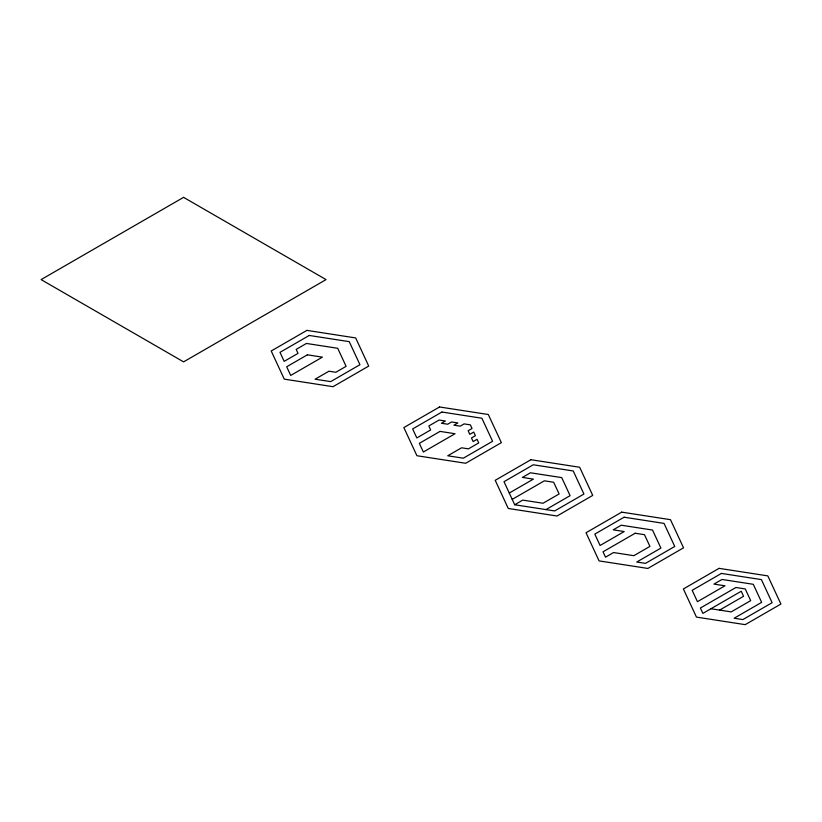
<?xml version="1.0" encoding="UTF-8"?>
<svg xmlns="http://www.w3.org/2000/svg" width="822" height="822" viewBox="0 0 822 822"><rect width="100%" height="100%" fill="white"/><g stroke="black" fill="none" stroke-linecap="round" stroke-linejoin="round"><path stroke-width="1.23" d="M509.27 493.046L533.396 479.123L522.412 477.418L530.447 472.784L561.714 477.613L570.088 495.666L545.972 509.589M512.209 499.386L544.37 480.819L553.679 482.257L559.114 493.971L543.034 503.249L522.741 500.115L514.706 504.759L503.999 481.682L533.262 464.779L573.232 470.965L583.939 494.043L554.675 510.945L514.706 504.759M719.62 610.099L743.561 596.279L741.228 591.254L702.882 613.397L700.385 608.023L735.937 587.494L745.246 588.932L750.681 600.646L731.2 611.897L710.917 608.753M183.583 197.352L41.1 279.603L183.583 361.865L326.057 279.603L183.583 197.352M306.904 330.382L271.209 350.994L284.278 379.148L333.033 386.689L368.729 366.078L355.669 337.934L306.904 330.382M309.257 335.458L279.994 352.35L284.176 361.351L298.016 353.368L296.177 349.391L306.452 343.452L337.719 348.292L346.093 366.345L335.818 372.284L328.934 371.215L315.093 379.209L330.68 381.613L359.944 364.721L349.237 341.644L309.257 335.458M307.387 354.816L286.683 366.766L290.711 375.428L322.399 357.138L307.387 354.816M439.554 406.972L403.859 427.574L416.918 455.727L465.684 463.269L501.369 442.657L488.309 414.514L439.554 406.972M441.907 412.038L412.644 428.93L416.816 437.931L430.656 429.947L428.817 425.971L439.092 420.032L445.349 421.008L441.445 423.258L447.692 424.224L451.597 421.974L457.854 422.94L453.95 425.19L460.197 426.156L464.111 423.905L470.359 424.871L472.034 428.478L468.129 430.738L469.804 434.345L473.708 432.095L475.383 435.701L471.479 437.962L473.153 441.568L477.058 439.318L478.733 442.924L468.458 448.863L461.574 447.795L447.733 455.789L463.32 458.193L492.584 441.301L481.877 418.223L441.907 412.038M440.027 431.396L419.333 443.346L423.351 452.018L455.039 433.718L440.027 431.396M530.899 459.714L495.214 480.315L508.273 508.469L557.039 516.01L592.724 495.409L579.664 467.256L530.899 459.714M621.72 512.137L586.024 532.748L599.084 560.902L647.849 568.444L683.534 547.832L670.475 519.679L621.72 512.137M624.073 517.213L594.809 534.105L600.081 545.469L624.206 531.546L613.222 529.851L621.257 525.207L652.524 530.046L660.898 548.099L636.783 562.022L645.486 563.368L674.749 546.476L664.042 523.398L624.073 517.213M635.18 533.242L603.019 551.809L605.516 557.182L613.551 552.548L633.844 555.682L649.925 546.394L644.489 534.69L635.18 533.242M719.075 568.351L683.38 588.963L696.45 617.106L745.205 624.648L780.9 604.047L767.83 575.893L719.075 568.351M721.428 573.427L692.165 590.319L697.446 601.683L724.963 585.798L713.979 584.103L722.014 579.459L753.281 584.298L761.655 602.351L734.149 618.236L742.852 619.583L772.115 602.69L761.408 579.602L721.428 573.427"/></g></svg>
